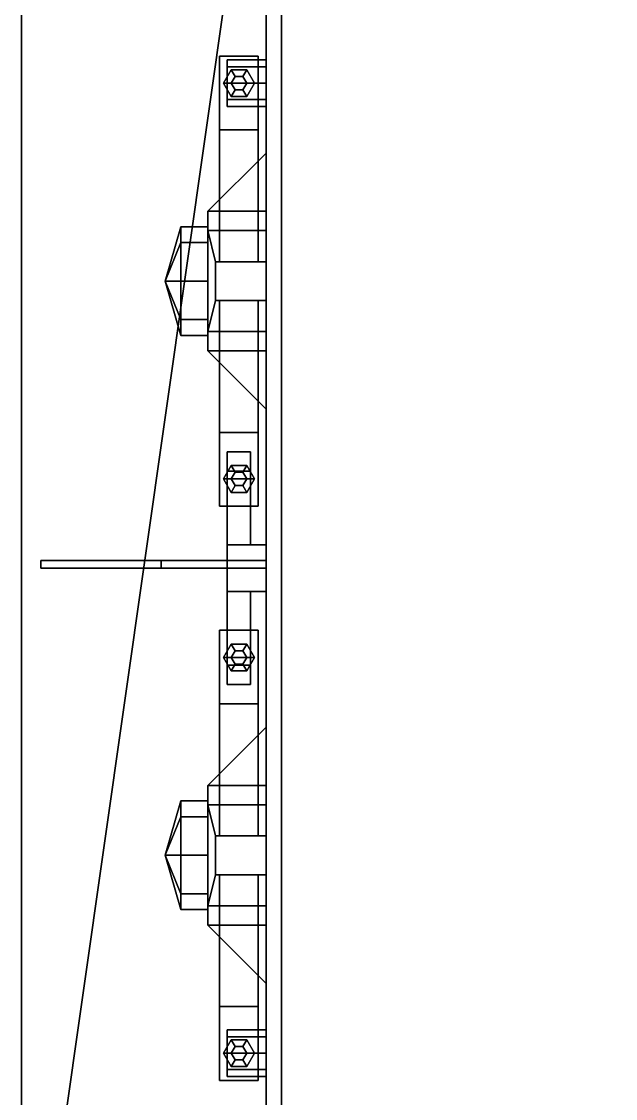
# Model space of a CAD drawing. Extents: x -1.53 to 1.53, y -15.44 to -6.55.
# Drawn here: x -1.53 to 0, y -13.547 to -10.771 of the extents above; entities that cross this region are included whole.
import ezdxf

# ---------------------------------------------------------------- set-up
doc = ezdxf.new("R2010")
doc.units = 0
doc.layers.get('0').update_dxf_attribs({"linetype": 'CONTINUOUS'})
doc.layers.add('SUSPENSION', color=5, linetype='CONTINUOUS')

msp = doc.modelspace()

# ---------------------------------------------------------------- linework, layer by layer
for points in [[(-0.9, -7.3, 0.32), (-0.9, -13.94, 0.32), (-0.9, -13.94, 1.15), (-0.9, -7.3, 1.15)], [(-0.86, -7.3, 0.32), (-0.86, -13.94, 0.32), (-0.9, -13.94, 0.32), (-0.9, -7.3, 0.32)], [(-0.86, -13.94, 1.15), (-0.86, -13.94, 0.32), (-0.86, -7.3, 0.32), (-0.86, -7.3, 1.15)], [(-1.53, -10.07, 1.15), (-1.53, -14.39, 1.15), (-1.53, -14.39, 2.81), (-1.53, -10.07, 2.81)], [(1.53, -10.07, 1.15), (1.53, -14.39, 1.15), (-1.53, -14.39, 1.15), (-1.53, -10.07, 1.15)], [(-1.53, -10.07, 2.81), (-1.53, -14.39, 2.81), (-1, -10.67, 2.81), (-1, -10.07, 2.81)], [(-1, -10.67, 2.81), (-1.53, -14.39, 2.81), (1.53, -14.39, 2.81), (1, -10.67, 2.81)], [(-1.48, -12.16, 1.11), (-1.17, -12.16, 0.78), (-1.17, -12.18, 0.78), (-1.48, -12.18, 1.11)], [(-0.9, -12.16, 1.15), (-0.9, -12.16, 0.78), (-1.17, -12.16, 0.78), (-1.48, -12.16, 1.11)], [(-1.48, -12.16, 1.15), (-1.48, -12.16, 1.11), (-1.48, -12.18, 1.11), (-1.48, -12.18, 1.15)], [(-0.9, -12.16, 1.15), (-0.9, -12.16, 1.15), (-1.48, -12.16, 1.11), (-1.48, -12.16, 1.15)], [(-1.17, -12.18, 0.78), (-0.9, -12.18, 0.78), (-0.9, -12.18, 1.15), (-1.48, -12.18, 1.11)], [(-1.48, -12.18, 1.11), (-0.9, -12.18, 1.15), (-0.9, -12.18, 1.15), (-1.48, -12.18, 1.15)], [(-1.17, -12.16, 0.78), (-0.9, -12.16, 0.78), (-0.9, -12.18, 0.78), (-1.17, -12.18, 0.78)]]:
    msp.add_3dface(points)
at = {"layer": 'SUSPENSION'}
for points in [[(-0.92, -10.86, 0.92), (-0.92, -10.86, 0.85), (-1.02, -10.86, 0.85), (-1.02, -10.86, 0.92)], [(-1.02, -10.86, 0.92), (-1.02, -11.39, 0.92), (-0.92, -11.39, 0.92), (-0.92, -10.86, 0.92)], [(-1.02, -11.05, 0.85), (-1.02, -11.39, 0.76), (-1.02, -11.39, 0.92), (-1.02, -10.86, 0.92)], [(-1.02, -10.86, 0.85), (-1.02, -11.05, 0.85), (-1.02, -10.86, 0.92)], [(-0.92, -10.86, 0.85), (-0.92, -11.05, 0.85), (-1.02, -11.05, 0.85), (-1.02, -10.86, 0.85)], [(-1, -10.87, 0.58), (-1, -10.9724, 0.5376), (-1, -10.99, 0.58), (-1, -10.8876, 0.6224)], [(-1, -10.87, 0.58), (-1, -10.8876, 0.6224), (-0.9, -10.8876, 0.6224), (-0.9, -10.87, 0.58)], [(-1, -10.8876, 0.5376), (-1, -10.93, 0.52), (-1, -10.9724, 0.5376), (-1, -10.87, 0.58)], [(-1, -10.8876, 0.5376), (-1, -10.87, 0.58), (-0.9, -10.87, 0.58), (-0.9, -10.8876, 0.5376)], [(-0.92, -11.39, 0.92), (-0.92, -11.39, 0.76), (-0.92, -11.05, 0.85), (-0.92, -10.86, 0.92)], [(-0.92, -10.86, 0.92), (-0.92, -11.05, 0.85), (-0.92, -10.86, 0.85), (-0.92, -10.86, 0.92)], [(-0.99, -10.8954, 0.92), (-1.01, -10.93, 0.92), (-1.01, -10.93, 0.98), (-0.99, -10.8954, 0.98)], [(-0.99, -10.8954, 0.98), (-1.01, -10.93, 0.98), (-0.99, -10.93, 0.98), (-0.98, -10.9127, 0.98)], [(-1, -10.8876, 0.6224), (-1, -10.99, 0.58), (-1, -10.9724, 0.6224), (-1, -10.93, 0.64)], [(-1, -10.93, 0.52), (-1, -10.8876, 0.5376), (-0.9, -10.8876, 0.5376), (-0.9, -10.93, 0.52)], [(-1, -10.8876, 0.6224), (-1, -10.93, 0.64), (-0.9, -10.93, 0.64), (-0.9, -10.8876, 0.6224)], [(-0.95, -10.8954, 0.92), (-0.99, -10.8954, 0.92), (-0.99, -10.8954, 0.98), (-0.95, -10.8954, 0.98)], [(-0.95, -10.8954, 0.98), (-0.99, -10.8954, 0.98), (-0.98, -10.9127, 0.98), (-0.96, -10.9127, 0.98)], [(-0.93, -10.93, 0.98), (-0.95, -10.8954, 0.98), (-0.96, -10.9127, 0.98), (-0.95, -10.93, 0.98)], [(-0.93, -10.93, 0.92), (-0.95, -10.8954, 0.92), (-0.95, -10.8954, 0.98), (-0.93, -10.93, 0.98)], [(-1.01, -10.93, 0.92), (-0.99, -10.9646, 0.92), (-0.99, -10.9646, 0.98), (-1.01, -10.93, 0.98)], [(-1.01, -10.93, 0.98), (-0.99, -10.9646, 0.98), (-0.98, -10.9473, 0.98), (-0.99, -10.93, 0.98)], [(-1, -10.9724, 0.5376), (-1, -10.93, 0.52), (-0.9, -10.93, 0.52), (-0.9, -10.9724, 0.5376)], [(-1, -10.93, 0.64), (-1, -10.9724, 0.6224), (-0.9, -10.9724, 0.6224), (-0.9, -10.93, 0.64)], [(-0.98, -10.9127, 0.63), (-0.99, -10.93, 0.64), (-0.99, -10.93, 0.85), (-0.98, -10.9127, 0.85)], [(-0.98, -10.9127, 0.98), (-0.99, -10.93, 0.98), (-0.99, -10.93, 1), (-0.98, -10.9127, 1)], [(-0.99, -10.93, 1), (-0.95, -10.93, 1), (-0.96, -10.9127, 1), (-0.98, -10.9127, 1)], [(-0.99, -10.93, 0.64), (-0.98, -10.9473, 0.63), (-0.98, -10.9473, 0.85), (-0.99, -10.93, 0.85)], [(-0.99, -10.93, 0.98), (-0.98, -10.9473, 0.98), (-0.98, -10.9473, 1), (-0.99, -10.93, 1)], [(-0.98, -10.9473, 1), (-0.96, -10.9473, 1), (-0.95, -10.93, 1), (-0.99, -10.93, 1)], [(-0.96, -10.9127, 0.63), (-0.98, -10.9127, 0.63), (-0.98, -10.9127, 0.85), (-0.96, -10.9127, 0.85)], [(-0.96, -10.9127, 0.98), (-0.98, -10.9127, 0.98), (-0.98, -10.9127, 1), (-0.96, -10.9127, 1)], [(-0.95, -10.93, 0.64), (-0.96, -10.9127, 0.63), (-0.96, -10.9127, 0.85), (-0.95, -10.93, 0.85)], [(-0.95, -10.93, 0.98), (-0.96, -10.9127, 0.98), (-0.96, -10.9127, 1), (-0.95, -10.93, 1)], [(-0.96, -10.9473, 0.63), (-0.95, -10.93, 0.64), (-0.95, -10.93, 0.85), (-0.96, -10.9473, 0.85)], [(-0.96, -10.9473, 0.98), (-0.95, -10.93, 0.98), (-0.95, -10.93, 1), (-0.96, -10.9473, 1)], [(-0.95, -10.9646, 0.98), (-0.93, -10.93, 0.98), (-0.95, -10.93, 0.98), (-0.96, -10.9473, 0.98)], [(-0.95, -10.9646, 0.92), (-0.93, -10.93, 0.92), (-0.93, -10.93, 0.98), (-0.95, -10.9646, 0.98)], [(-0.99, -10.9646, 0.98), (-0.95, -10.9646, 0.98), (-0.96, -10.9473, 0.98), (-0.98, -10.9473, 0.98)], [(-0.98, -10.9473, 0.63), (-0.96, -10.9473, 0.63), (-0.96, -10.9473, 0.85), (-0.98, -10.9473, 0.85)], [(-0.98, -10.9473, 0.98), (-0.96, -10.9473, 0.98), (-0.96, -10.9473, 1), (-0.98, -10.9473, 1)], [(-1, -10.9724, 0.6224), (-1, -10.99, 0.58), (-0.9, -10.99, 0.58), (-0.9, -10.9724, 0.6224)], [(-1, -10.99, 0.58), (-1, -10.9724, 0.5376), (-0.9, -10.9724, 0.5376), (-0.9, -10.99, 0.58)], [(-0.99, -10.9646, 0.92), (-0.95, -10.9646, 0.92), (-0.95, -10.9646, 0.98), (-0.99, -10.9646, 0.98)], [(-0.92, -11.05, 0.85), (-0.92, -11.39, 0.76), (-1.02, -11.39, 0.76), (-1.02, -11.05, 0.85)], [(-0.9, -11.26, 0.34), (-0.9, -11.11, 0.34), (-0.9, -11.11, 0.34), (-1.05, -11.26, 0.34)], [(-0.9, -11.11, 0.34), (-0.9, -11.11, 0.32), (-1.05, -11.26, 0.32), (-1.05, -11.26, 0.34)], [(-1.05, -11.26, 0.32), (-0.9, -11.11, 0.32), (-0.9, -11.11, 0.32), (-0.9, -11.26, 0.32)], [(-1.05, -11.26, 0.49), (-0.9, -11.11, 0.49), (-0.9, -11.11, 0.49), (-0.9, -11.26, 0.49)], [(-0.9, -11.11, 0.51), (-0.9, -11.11, 0.49), (-1.05, -11.26, 0.49), (-1.05, -11.26, 0.51)], [(-0.9, -11.26, 0.51), (-0.9, -11.11, 0.51), (-0.9, -11.11, 0.51), (-1.05, -11.26, 0.51)], [(-0.9, -11.26, 0.69), (-0.9, -11.11, 0.69), (-0.9, -11.11, 0.69), (-1.05, -11.26, 0.69)], [(-0.9, -11.11, 0.69), (-0.9, -11.11, 0.67), (-1.05, -11.26, 0.67), (-1.05, -11.26, 0.69)], [(-1.05, -11.26, 0.67), (-0.9, -11.11, 0.67), (-0.9, -11.11, 0.67), (-0.9, -11.26, 0.67)], [(-1.05, -11.26, 0.24), (-1.05, -11.3, 0.51), (-1.05, -11.26, 0.69)], [(-1.05, -11.3, 0.51), (-1.05, -11.341, 0.609), (-1.05, -11.26, 0.69)], [(-1.05, -11.341, 0.609), (-1.05, -11.44, 0.65), (-1.05, -11.26, 0.69)], [(-0.9, -11.26, 0.67), (-0.9, -11.26, 0.51), (-1.05, -11.26, 0.51), (-1.05, -11.26, 0.67)], [(-1.05, -11.44, 0.37), (-1.05, -11.341, 0.411), (-1.05, -11.26, 0.24)], [(-1.05, -11.341, 0.411), (-1.05, -11.3, 0.51), (-1.05, -11.26, 0.24)], [(-1.05, -11.44, 0.37), (-1.05, -11.26, 0.24), (-1.05, -11.62, 0.24), (-1.05, -11.44, 0.37)], [(-0.9, -11.26, 0.49), (-0.9, -11.26, 0.34), (-1.05, -11.26, 0.34), (-1.05, -11.26, 0.49)], [(-0.9, -11.26, 0.32), (-0.9, -11.26, 0.24), (-1.05, -11.26, 0.24), (-1.05, -11.26, 0.32)], [(-1.05, -11.62, 0.24), (-1.05, -11.26, 0.24), (-0.9, -11.26, 0.24), (-0.9, -11.62, 0.24)], [(-1.05, -11.26, 0.69), (-1.05, -11.44, 0.65), (-1.05, -11.62, 0.69)], [(-1.05, -11.31, 0.74), (-1.05, -11.26, 0.69), (-1.05, -11.62, 0.69), (-1.05, -11.57, 0.74)], [(-0.9, -11.31, 0.74), (-0.9, -11.26, 0.69), (-1.05, -11.26, 0.69), (-1.05, -11.31, 0.74)], [(-0.9, -11.62, 0.24), (-0.9, -11.26, 0.24), (-0.9, -11.26, 0.32), (-0.9, -11.62, 0.32)], [(-1.12, -11.3, 0.51), (-1.12, -11.341, 0.411), (-1.16, -11.44, 0.51)], [(-1.12, -11.341, 0.609), (-1.12, -11.3, 0.51), (-1.16, -11.44, 0.51)], [(-1.12, -11.341, 0.411), (-1.12, -11.3, 0.51), (-1.05, -11.3, 0.51), (-1.05, -11.341, 0.411)], [(-1.12, -11.3, 0.51), (-1.12, -11.341, 0.609), (-1.05, -11.341, 0.609), (-1.05, -11.3, 0.51)], [(-1.03, -11.39, 0.74), (-1.05, -11.31, 0.74), (-1.05, -11.57, 0.74), (-1.03, -11.49, 0.74)], [(-0.9, -11.39, 0.74), (-0.9, -11.31, 0.74), (-1.05, -11.31, 0.74), (-1.03, -11.39, 0.74)], [(-1.12, -11.44, 0.65), (-1.12, -11.341, 0.609), (-1.16, -11.44, 0.51)], [(-1.12, -11.341, 0.411), (-1.12, -11.44, 0.37), (-1.16, -11.44, 0.51)], [(-1.12, -11.341, 0.609), (-1.12, -11.44, 0.65), (-1.05, -11.44, 0.65), (-1.05, -11.341, 0.609)], [(-1.12, -11.44, 0.37), (-1.12, -11.341, 0.411), (-1.05, -11.341, 0.411), (-1.05, -11.44, 0.37)], [(-0.9, -11.39, 0.94), (-0.9, -11.39, 0.74), (-1.03, -11.39, 0.74), (-1.03, -11.39, 0.94)], [(-1.03, -11.39, 0.94), (-1.03, -11.39, 0.74), (-1.03, -11.49, 0.74), (-1.03, -11.49, 0.94)], [(-0.9, -11.49, 0.94), (-0.9, -11.39, 0.94), (-1.03, -11.39, 0.94), (-1.03, -11.49, 0.94)], [(-1.12, -11.539, 0.609), (-1.12, -11.44, 0.65), (-1.16, -11.44, 0.51)], [(-1.12, -11.539, 0.411), (-1.12, -11.58, 0.51), (-1.16, -11.44, 0.51)], [(-1.12, -11.44, 0.37), (-1.12, -11.539, 0.411), (-1.16, -11.44, 0.51)], [(-1.12, -11.58, 0.51), (-1.12, -11.539, 0.609), (-1.16, -11.44, 0.51)], [(-1.12, -11.44, 0.65), (-1.12, -11.539, 0.609), (-1.05, -11.539, 0.609), (-1.05, -11.44, 0.65)], [(-1.12, -11.539, 0.411), (-1.12, -11.44, 0.37), (-1.05, -11.44, 0.37), (-1.05, -11.539, 0.411)], [(-1.05, -11.44, 0.65), (-1.05, -11.539, 0.609), (-1.05, -11.62, 0.69)], [(-1.05, -11.539, 0.411), (-1.05, -11.44, 0.37), (-1.05, -11.62, 0.24)], [(-0.9, -11.57, 0.74), (-0.9, -11.49, 0.74), (-1.03, -11.49, 0.74), (-1.05, -11.57, 0.74)], [(-1.03, -11.49, 0.94), (-1.03, -11.49, 0.74), (-0.9, -11.49, 0.74), (-0.9, -11.49, 0.94)], [(-1.02, -11.83, 0.85), (-1.02, -11.49, 0.76), (-0.92, -11.49, 0.76), (-0.92, -11.83, 0.85)], [(-0.92, -12.02, 0.92), (-0.92, -11.49, 0.92), (-1.02, -11.49, 0.92), (-1.02, -12.02, 0.92)], [(-1.02, -11.49, 0.92), (-1.02, -11.49, 0.76), (-1.02, -11.83, 0.85), (-1.02, -12.02, 0.92)], [(-0.92, -11.83, 0.85), (-0.92, -11.49, 0.76), (-0.92, -11.49, 0.92), (-0.92, -12.02, 0.92)], [(-1.12, -11.58, 0.51), (-1.12, -11.539, 0.411), (-1.05, -11.539, 0.411), (-1.05, -11.58, 0.51)], [(-1.12, -11.539, 0.609), (-1.12, -11.58, 0.51), (-1.05, -11.58, 0.51), (-1.05, -11.539, 0.609)], [(-1.05, -11.539, 0.609), (-1.05, -11.58, 0.51), (-1.05, -11.62, 0.69)], [(-1.05, -11.58, 0.51), (-1.05, -11.539, 0.411), (-1.05, -11.62, 0.24)], [(-1.05, -11.57, 0.74), (-1.05, -11.62, 0.69), (-0.9, -11.62, 0.69), (-0.9, -11.57, 0.74)], [(-1.05, -11.62, 0.69), (-1.05, -11.58, 0.51), (-1.05, -11.62, 0.24)], [(-1.05, -11.62, 0.67), (-1.05, -11.62, 0.51), (-0.9, -11.62, 0.51), (-0.9, -11.62, 0.67)], [(-1.05, -11.62, 0.49), (-1.05, -11.62, 0.34), (-0.9, -11.62, 0.34), (-0.9, -11.62, 0.49)], [(-1.05, -11.62, 0.32), (-1.05, -11.62, 0.24), (-0.9, -11.62, 0.24), (-0.9, -11.62, 0.32)], [(-1.05, -11.62, 0.34), (-1.05, -11.62, 0.32), (-0.9, -11.77, 0.32), (-0.9, -11.77, 0.34)], [(-0.9, -11.77, 0.34), (-0.9, -11.62, 0.34), (-1.05, -11.62, 0.34), (-0.9, -11.77, 0.34)], [(-0.9, -11.77, 0.32), (-1.05, -11.62, 0.32), (-0.9, -11.62, 0.32), (-0.9, -11.77, 0.32)], [(-0.9, -11.77, 0.49), (-1.05, -11.62, 0.49), (-0.9, -11.62, 0.49), (-0.9, -11.77, 0.49)], [(-0.9, -11.77, 0.51), (-0.9, -11.62, 0.51), (-1.05, -11.62, 0.51), (-0.9, -11.77, 0.51)], [(-1.05, -11.62, 0.51), (-1.05, -11.62, 0.49), (-0.9, -11.77, 0.49), (-0.9, -11.77, 0.51)], [(-1.05, -11.62, 0.69), (-1.05, -11.62, 0.67), (-0.9, -11.77, 0.67), (-0.9, -11.77, 0.69)], [(-0.9, -11.77, 0.69), (-0.9, -11.62, 0.69), (-1.05, -11.62, 0.69), (-0.9, -11.77, 0.69)], [(-0.9, -11.77, 0.67), (-1.05, -11.62, 0.67), (-0.9, -11.62, 0.67), (-0.9, -11.77, 0.67)], [(-1.02, -12.02, 0.85), (-1.02, -11.83, 0.85), (-0.92, -11.83, 0.85), (-0.92, -12.02, 0.85)], [(-1.02, -12.02, 0.92), (-1.02, -11.83, 0.85), (-1.02, -12.02, 0.85), (-1.02, -12.02, 0.92)], [(-0.92, -12.02, 0.85), (-0.92, -11.83, 0.85), (-0.92, -12.02, 0.92)], [(-1, -11.88, 0.56), (-1, -11.93, 0.53), (-1, -11.93, 0.64), (-1, -11.88, 0.61)], [(-1, -11.88, 0.61), (-1, -11.93, 0.64), (-0.94, -11.93, 0.64), (-0.94, -11.88, 0.61)], [(-0.94, -11.88, 0.61), (-0.94, -11.88, 0.56), (-1, -11.88, 0.56), (-1, -11.88, 0.61)], [(-0.94, -11.88, 0.56), (-0.94, -11.93, 0.53), (-1, -11.93, 0.53), (-1, -11.88, 0.56)], [(-0.94, -11.93, 0.64), (-0.94, -11.93, 0.53), (-0.94, -11.88, 0.56), (-0.94, -11.88, 0.61)], [(-0.99, -11.9154, 0.98), (-1.01, -11.95, 0.98), (-0.99, -11.95, 0.98), (-0.98, -11.9327, 0.98)], [(-0.99, -11.9154, 0.92), (-1.01, -11.95, 0.92), (-1.01, -11.95, 0.98), (-0.99, -11.9154, 0.98)], [(-1, -11.93, 0.53), (-1, -12.12, 0.52), (-1, -12.12, 0.66), (-1, -11.93, 0.64)], [(-0.94, -11.93, 0.53), (-0.94, -12.12, 0.52), (-1, -12.12, 0.52), (-1, -11.93, 0.53)], [(-1, -11.93, 0.64), (-1, -12.12, 0.66), (-0.94, -12.12, 0.66), (-0.94, -11.93, 0.64)], [(-0.95, -11.9154, 0.98), (-0.99, -11.9154, 0.98), (-0.98, -11.9327, 0.98), (-0.96, -11.9327, 0.98)], [(-0.95, -11.9154, 0.92), (-0.99, -11.9154, 0.92), (-0.99, -11.9154, 0.98), (-0.95, -11.9154, 0.98)], [(-0.99, -11.95, 1), (-0.95, -11.95, 1), (-0.96, -11.9327, 1), (-0.98, -11.9327, 1)], [(-0.98, -11.9327, 0.98), (-0.99, -11.95, 0.98), (-0.99, -11.95, 1), (-0.98, -11.9327, 1)], [(-0.98, -11.9327, 0.64), (-0.99, -11.95, 0.64), (-0.99, -11.95, 0.85), (-0.98, -11.9327, 0.85)], [(-0.96, -11.9327, 0.98), (-0.98, -11.9327, 0.98), (-0.98, -11.9327, 1), (-0.96, -11.9327, 1)], [(-0.96, -11.9327, 0.64), (-0.98, -11.9327, 0.64), (-0.98, -11.9327, 0.85), (-0.96, -11.9327, 0.85)], [(-0.93, -11.95, 0.98), (-0.95, -11.9154, 0.98), (-0.96, -11.9327, 0.98), (-0.95, -11.95, 0.98)], [(-0.95, -11.95, 0.98), (-0.96, -11.9327, 0.98), (-0.96, -11.9327, 1), (-0.95, -11.95, 1)], [(-0.95, -11.95, 0.64), (-0.96, -11.9327, 0.64), (-0.96, -11.9327, 0.85), (-0.95, -11.95, 0.85)], [(-0.93, -11.95, 0.92), (-0.95, -11.9154, 0.92), (-0.95, -11.9154, 0.98), (-0.93, -11.95, 0.98)], [(-0.94, -12.12, 0.66), (-0.94, -12.12, 0.52), (-0.94, -11.93, 0.53), (-0.94, -11.93, 0.64)], [(-1.01, -11.95, 0.98), (-0.99, -11.9846, 0.98), (-0.98, -11.9673, 0.98), (-0.99, -11.95, 0.98)], [(-1.01, -11.95, 0.92), (-0.99, -11.9846, 0.92), (-0.99, -11.9846, 0.98), (-1.01, -11.95, 0.98)], [(-0.98, -11.9673, 1), (-0.96, -11.9673, 1), (-0.95, -11.95, 1), (-0.99, -11.95, 1)], [(-0.99, -11.95, 0.98), (-0.98, -11.9673, 0.98), (-0.98, -11.9673, 1), (-0.99, -11.95, 1)], [(-0.99, -11.95, 0.64), (-0.98, -11.9673, 0.64), (-0.98, -11.9673, 0.85), (-0.99, -11.95, 0.85)], [(-0.95, -11.9846, 0.98), (-0.93, -11.95, 0.98), (-0.95, -11.95, 0.98), (-0.96, -11.9673, 0.98)], [(-0.96, -11.9673, 0.98), (-0.95, -11.95, 0.98), (-0.95, -11.95, 1), (-0.96, -11.9673, 1)], [(-0.96, -11.9673, 0.64), (-0.95, -11.95, 0.64), (-0.95, -11.95, 0.85), (-0.96, -11.9673, 0.85)], [(-0.95, -11.9846, 0.92), (-0.93, -11.95, 0.92), (-0.93, -11.95, 0.98), (-0.95, -11.9846, 0.98)], [(-0.99, -11.9846, 0.98), (-0.95, -11.9846, 0.98), (-0.96, -11.9673, 0.98), (-0.98, -11.9673, 0.98)], [(-0.99, -11.9846, 0.92), (-0.95, -11.9846, 0.92), (-0.95, -11.9846, 0.98), (-0.99, -11.9846, 0.98)], [(-0.98, -11.9673, 0.98), (-0.96, -11.9673, 0.98), (-0.96, -11.9673, 1), (-0.98, -11.9673, 1)], [(-0.98, -11.9673, 0.64), (-0.96, -11.9673, 0.64), (-0.96, -11.9673, 0.85), (-0.98, -11.9673, 0.85)], [(-1.02, -12.02, 0.92), (-1.02, -12.02, 0.85), (-0.92, -12.02, 0.85), (-0.92, -12.02, 0.92)], [(-0.9, -12.12, 0.74), (-0.9, -12.12, 0.35), (-1, -12.12, 0.51), (-1, -12.12, 0.69)], [(-1, -12.12, 0.69), (-1, -12.12, 0.51), (-1, -12.24, 0.51), (-1, -12.24, 0.69)], [(-1, -12.24, 0.51), (-1, -12.12, 0.51), (-0.9, -12.12, 0.35), (-0.9, -12.24, 0.35)], [(-0.9, -12.24, 0.74), (-0.9, -12.12, 0.74), (-1, -12.12, 0.69), (-1, -12.24, 0.69)], [(-1, -12.24, 0.69), (-1, -12.24, 0.51), (-0.9, -12.24, 0.35), (-0.9, -12.24, 0.74)], [(-1, -12.24, 0.66), (-1, -12.24, 0.52), (-1, -12.43, 0.53), (-1, -12.43, 0.64)], [(-1, -12.43, 0.53), (-1, -12.24, 0.52), (-0.94, -12.24, 0.52), (-0.94, -12.43, 0.53)], [(-0.94, -12.43, 0.64), (-0.94, -12.24, 0.66), (-1, -12.24, 0.66), (-1, -12.43, 0.64)], [(-0.94, -12.43, 0.53), (-0.94, -12.24, 0.52), (-0.94, -12.24, 0.66), (-0.94, -12.43, 0.64)], [(-1.02, -12.53, 0.85), (-1.02, -12.87, 0.76), (-1.02, -12.87, 0.92), (-1.02, -12.34, 0.92)], [(-1.02, -12.34, 0.92), (-1.02, -12.87, 0.92), (-0.92, -12.87, 0.92), (-0.92, -12.34, 0.92)], [(-0.92, -12.34, 0.85), (-0.92, -12.53, 0.85), (-1.02, -12.53, 0.85), (-1.02, -12.34, 0.85)], [(-1.02, -12.34, 0.85), (-1.02, -12.53, 0.85), (-1.02, -12.34, 0.92)], [(-0.92, -12.34, 0.92), (-0.92, -12.34, 0.85), (-1.02, -12.34, 0.85), (-1.02, -12.34, 0.92)], [(-0.92, -12.87, 0.92), (-0.92, -12.87, 0.76), (-0.92, -12.53, 0.85), (-0.92, -12.34, 0.92)], [(-0.92, -12.34, 0.92), (-0.92, -12.53, 0.85), (-0.92, -12.34, 0.85), (-0.92, -12.34, 0.92)], [(-0.99, -12.3754, 0.98), (-1.01, -12.41, 0.98), (-0.99, -12.41, 0.98), (-0.98, -12.3927, 0.98)], [(-0.99, -12.3754, 0.92), (-1.01, -12.41, 0.92), (-1.01, -12.41, 0.98), (-0.99, -12.3754, 0.98)], [(-0.95, -12.3754, 0.98), (-0.99, -12.3754, 0.98), (-0.98, -12.3927, 0.98), (-0.96, -12.3927, 0.98)], [(-0.95, -12.3754, 0.92), (-0.99, -12.3754, 0.92), (-0.99, -12.3754, 0.98), (-0.95, -12.3754, 0.98)], [(-0.93, -12.41, 0.98), (-0.95, -12.3754, 0.98), (-0.96, -12.3927, 0.98), (-0.95, -12.41, 0.98)], [(-0.93, -12.41, 0.92), (-0.95, -12.3754, 0.92), (-0.95, -12.3754, 0.98), (-0.93, -12.41, 0.98)], [(-0.99, -12.41, 1), (-0.95, -12.41, 1), (-0.96, -12.3927, 1), (-0.98, -12.3927, 1)], [(-0.98, -12.3927, 0.98), (-0.99, -12.41, 0.98), (-0.99, -12.41, 1), (-0.98, -12.3927, 1)], [(-0.98, -12.3927, 0.64), (-0.99, -12.41, 0.64), (-0.99, -12.41, 0.85), (-0.98, -12.3927, 0.85)], [(-0.96, -12.3927, 0.98), (-0.98, -12.3927, 0.98), (-0.98, -12.3927, 1), (-0.96, -12.3927, 1)], [(-0.96, -12.3927, 0.64), (-0.98, -12.3927, 0.64), (-0.98, -12.3927, 0.85), (-0.96, -12.3927, 0.85)], [(-0.95, -12.41, 0.98), (-0.96, -12.3927, 0.98), (-0.96, -12.3927, 1), (-0.95, -12.41, 1)], [(-0.95, -12.41, 0.64), (-0.96, -12.3927, 0.64), (-0.96, -12.3927, 0.85), (-0.95, -12.41, 0.85)], [(-1.01, -12.41, 0.98), (-0.99, -12.4446, 0.98), (-0.98, -12.4273, 0.98), (-0.99, -12.41, 0.98)], [(-1.01, -12.41, 0.92), (-0.99, -12.4446, 0.92), (-0.99, -12.4446, 0.98), (-1.01, -12.41, 0.98)], [(-1, -12.48, 0.56), (-1, -12.43, 0.53), (-0.94, -12.43, 0.53), (-0.94, -12.48, 0.56)], [(-1, -12.43, 0.64), (-1, -12.43, 0.53), (-1, -12.48, 0.56), (-1, -12.48, 0.61)], [(-0.94, -12.48, 0.61), (-0.94, -12.43, 0.64), (-1, -12.43, 0.64), (-1, -12.48, 0.61)], [(-0.98, -12.4273, 1), (-0.96, -12.4273, 1), (-0.95, -12.41, 1), (-0.99, -12.41, 1)], [(-0.99, -12.41, 0.98), (-0.98, -12.4273, 0.98), (-0.98, -12.4273, 1), (-0.99, -12.41, 1)], [(-0.99, -12.41, 0.64), (-0.98, -12.4273, 0.64), (-0.98, -12.4273, 0.85), (-0.99, -12.41, 0.85)], [(-0.99, -12.4446, 0.98), (-0.95, -12.4446, 0.98), (-0.96, -12.4273, 0.98), (-0.98, -12.4273, 0.98)], [(-0.98, -12.4273, 0.98), (-0.96, -12.4273, 0.98), (-0.96, -12.4273, 1), (-0.98, -12.4273, 1)], [(-0.98, -12.4273, 0.64), (-0.96, -12.4273, 0.64), (-0.96, -12.4273, 0.85), (-0.98, -12.4273, 0.85)], [(-0.95, -12.4446, 0.98), (-0.93, -12.41, 0.98), (-0.95, -12.41, 0.98), (-0.96, -12.4273, 0.98)], [(-0.96, -12.4273, 0.98), (-0.95, -12.41, 0.98), (-0.95, -12.41, 1), (-0.96, -12.4273, 1)], [(-0.96, -12.4273, 0.64), (-0.95, -12.41, 0.64), (-0.95, -12.41, 0.85), (-0.96, -12.4273, 0.85)], [(-0.95, -12.4446, 0.92), (-0.93, -12.41, 0.92), (-0.93, -12.41, 0.98), (-0.95, -12.4446, 0.98)], [(-0.94, -12.48, 0.56), (-0.94, -12.43, 0.53), (-0.94, -12.43, 0.64), (-0.94, -12.48, 0.61)], [(-0.99, -12.4446, 0.92), (-0.95, -12.4446, 0.92), (-0.95, -12.4446, 0.98), (-0.99, -12.4446, 0.98)], [(-1, -12.48, 0.61), (-1, -12.48, 0.56), (-0.94, -12.48, 0.56), (-0.94, -12.48, 0.61)], [(-0.92, -12.53, 0.85), (-0.92, -12.87, 0.76), (-1.02, -12.87, 0.76), (-1.02, -12.53, 0.85)], [(-0.9, -12.74, 0.51), (-0.9, -12.59, 0.51), (-0.9, -12.59, 0.51), (-1.05, -12.74, 0.51)], [(-0.9, -12.59, 0.51), (-0.9, -12.59, 0.49), (-1.05, -12.74, 0.49), (-1.05, -12.74, 0.51)], [(-1.05, -12.74, 0.49), (-0.9, -12.59, 0.49), (-0.9, -12.59, 0.49), (-0.9, -12.74, 0.49)], [(-1.05, -12.74, 0.32), (-0.9, -12.59, 0.32), (-0.9, -12.59, 0.32), (-0.9, -12.74, 0.32)], [(-0.9, -12.59, 0.34), (-0.9, -12.59, 0.32), (-1.05, -12.74, 0.32), (-1.05, -12.74, 0.34)], [(-0.9, -12.74, 0.34), (-0.9, -12.59, 0.34), (-0.9, -12.59, 0.34), (-1.05, -12.74, 0.34)], [(-0.9, -12.59, 0.69), (-0.9, -12.59, 0.67), (-1.05, -12.74, 0.67), (-1.05, -12.74, 0.69)], [(-1.05, -12.74, 0.67), (-0.9, -12.59, 0.67), (-0.9, -12.59, 0.67), (-0.9, -12.74, 0.67)], [(-0.9, -12.74, 0.69), (-0.9, -12.59, 0.69), (-0.9, -12.59, 0.69), (-1.05, -12.74, 0.69)], [(-0.9, -12.74, 0.67), (-0.9, -12.74, 0.51), (-1.05, -12.74, 0.51), (-1.05, -12.74, 0.67)], [(-1.05, -12.821, 0.609), (-1.05, -12.92, 0.65), (-1.05, -12.74, 0.69)], [(-1.05, -12.78, 0.51), (-1.05, -12.821, 0.609), (-1.05, -12.74, 0.69)], [(-1.05, -12.74, 0.24), (-1.05, -12.78, 0.51), (-1.05, -12.74, 0.69)], [(-0.9, -12.74, 0.32), (-0.9, -12.74, 0.24), (-1.05, -12.74, 0.24), (-1.05, -12.74, 0.32)], [(-1.05, -12.92, 0.37), (-1.05, -12.74, 0.24), (-1.05, -13.1, 0.24), (-1.05, -12.92, 0.37)], [(-1.05, -13.1, 0.24), (-1.05, -12.74, 0.24), (-0.9, -12.74, 0.24), (-0.9, -13.1, 0.24)], [(-0.9, -12.74, 0.49), (-0.9, -12.74, 0.34), (-1.05, -12.74, 0.34), (-1.05, -12.74, 0.49)], [(-1.05, -12.821, 0.411), (-1.05, -12.78, 0.51), (-1.05, -12.74, 0.24)], [(-1.05, -12.92, 0.37), (-1.05, -12.821, 0.411), (-1.05, -12.74, 0.24)], [(-1.05, -12.79, 0.74), (-1.05, -12.74, 0.69), (-1.05, -13.1, 0.69), (-1.05, -13.05, 0.74)], [(-0.9, -12.79, 0.74), (-0.9, -12.74, 0.69), (-1.05, -12.74, 0.69), (-1.05, -12.79, 0.74)], [(-1.05, -12.74, 0.69), (-1.05, -12.92, 0.65), (-1.05, -13.1, 0.69)], [(-0.9, -13.1, 0.24), (-0.9, -12.74, 0.24), (-0.9, -12.74, 0.32), (-0.9, -13.1, 0.32)], [(-1.12, -12.821, 0.609), (-1.12, -12.78, 0.51), (-1.16, -12.92, 0.51)], [(-1.12, -12.78, 0.51), (-1.12, -12.821, 0.411), (-1.16, -12.92, 0.51)], [(-1.12, -12.78, 0.51), (-1.12, -12.821, 0.609), (-1.05, -12.821, 0.609), (-1.05, -12.78, 0.51)], [(-1.12, -12.821, 0.411), (-1.12, -12.78, 0.51), (-1.05, -12.78, 0.51), (-1.05, -12.821, 0.411)], [(-0.9, -12.87, 0.74), (-0.9, -12.79, 0.74), (-1.05, -12.79, 0.74), (-1.03, -12.87, 0.74)], [(-1.03, -12.87, 0.74), (-1.05, -12.79, 0.74), (-1.05, -13.05, 0.74), (-1.03, -12.97, 0.74)], [(-1.12, -12.92, 0.65), (-1.12, -12.821, 0.609), (-1.16, -12.92, 0.51)], [(-1.12, -12.821, 0.411), (-1.12, -12.92, 0.37), (-1.16, -12.92, 0.51)], [(-1.12, -12.821, 0.609), (-1.12, -12.92, 0.65), (-1.05, -12.92, 0.65), (-1.05, -12.821, 0.609)], [(-1.12, -12.92, 0.37), (-1.12, -12.821, 0.411), (-1.05, -12.821, 0.411), (-1.05, -12.92, 0.37)], [(-1.03, -12.87, 0.94), (-1.03, -12.87, 0.74), (-1.03, -12.97, 0.74), (-1.03, -12.97, 0.94)], [(-0.9, -12.87, 0.94), (-0.9, -12.87, 0.74), (-1.03, -12.87, 0.74), (-1.03, -12.87, 0.94)], [(-0.9, -12.97, 0.94), (-0.9, -12.87, 0.94), (-1.03, -12.87, 0.94), (-1.03, -12.97, 0.94)], [(-1.12, -13.019, 0.609), (-1.12, -12.92, 0.65), (-1.16, -12.92, 0.51)], [(-1.12, -13.06, 0.51), (-1.12, -13.019, 0.609), (-1.16, -12.92, 0.51)], [(-1.12, -12.92, 0.37), (-1.12, -13.019, 0.411), (-1.16, -12.92, 0.51)], [(-1.12, -13.019, 0.411), (-1.12, -13.06, 0.51), (-1.16, -12.92, 0.51)], [(-1.12, -12.92, 0.65), (-1.12, -13.019, 0.609), (-1.05, -13.019, 0.609), (-1.05, -12.92, 0.65)], [(-1.12, -13.019, 0.411), (-1.12, -12.92, 0.37), (-1.05, -12.92, 0.37), (-1.05, -13.019, 0.411)], [(-1.05, -12.92, 0.65), (-1.05, -13.019, 0.609), (-1.05, -13.1, 0.69)], [(-1.05, -13.019, 0.411), (-1.05, -12.92, 0.37), (-1.05, -13.1, 0.24)], [(-0.9, -13.05, 0.74), (-0.9, -12.97, 0.74), (-1.03, -12.97, 0.74), (-1.05, -13.05, 0.74)], [(-1.03, -12.97, 0.94), (-1.03, -12.97, 0.74), (-0.9, -12.97, 0.74), (-0.9, -12.97, 0.94)], [(-1.02, -12.97, 0.92), (-1.02, -12.97, 0.76), (-1.02, -13.31, 0.85), (-1.02, -13.5, 0.92)], [(-1.02, -13.31, 0.85), (-1.02, -12.97, 0.76), (-0.92, -12.97, 0.76), (-0.92, -13.31, 0.85)], [(-0.92, -13.5, 0.92), (-0.92, -12.97, 0.92), (-1.02, -12.97, 0.92), (-1.02, -13.5, 0.92)], [(-0.92, -13.31, 0.85), (-0.92, -12.97, 0.76), (-0.92, -12.97, 0.92), (-0.92, -13.5, 0.92)], [(-1.12, -13.019, 0.609), (-1.12, -13.06, 0.51), (-1.05, -13.06, 0.51), (-1.05, -13.019, 0.609)], [(-1.12, -13.06, 0.51), (-1.12, -13.019, 0.411), (-1.05, -13.019, 0.411), (-1.05, -13.06, 0.51)], [(-1.05, -13.019, 0.609), (-1.05, -13.06, 0.51), (-1.05, -13.1, 0.69)], [(-1.05, -13.06, 0.51), (-1.05, -13.019, 0.411), (-1.05, -13.1, 0.24)], [(-1.05, -13.05, 0.74), (-1.05, -13.1, 0.69), (-0.9, -13.1, 0.69), (-0.9, -13.05, 0.74)], [(-1.05, -13.1, 0.69), (-1.05, -13.06, 0.51), (-1.05, -13.1, 0.24)], [(-1.05, -13.1, 0.67), (-1.05, -13.1, 0.51), (-0.9, -13.1, 0.51), (-0.9, -13.1, 0.67)], [(-1.05, -13.1, 0.32), (-1.05, -13.1, 0.24), (-0.9, -13.1, 0.24), (-0.9, -13.1, 0.32)], [(-1.05, -13.1, 0.51), (-1.05, -13.1, 0.49), (-0.9, -13.25, 0.49), (-0.9, -13.25, 0.51)], [(-0.9, -13.25, 0.51), (-0.9, -13.1, 0.51), (-1.05, -13.1, 0.51), (-0.9, -13.25, 0.51)], [(-0.9, -13.25, 0.49), (-1.05, -13.1, 0.49), (-0.9, -13.1, 0.49), (-0.9, -13.25, 0.49)], [(-0.9, -13.25, 0.32), (-1.05, -13.1, 0.32), (-0.9, -13.1, 0.32), (-0.9, -13.25, 0.32)], [(-0.9, -13.25, 0.34), (-0.9, -13.1, 0.34), (-1.05, -13.1, 0.34), (-0.9, -13.25, 0.34)], [(-1.05, -13.1, 0.34), (-1.05, -13.1, 0.32), (-0.9, -13.25, 0.32), (-0.9, -13.25, 0.34)], [(-1.05, -13.1, 0.49), (-1.05, -13.1, 0.34), (-0.9, -13.1, 0.34), (-0.9, -13.1, 0.49)], [(-1.05, -13.1, 0.69), (-1.05, -13.1, 0.67), (-0.9, -13.25, 0.67), (-0.9, -13.25, 0.69)], [(-0.9, -13.25, 0.67), (-1.05, -13.1, 0.67), (-0.9, -13.1, 0.67), (-0.9, -13.25, 0.67)], [(-0.9, -13.25, 0.69), (-0.9, -13.1, 0.69), (-1.05, -13.1, 0.69), (-0.9, -13.25, 0.69)], [(-1.02, -13.5, 0.92), (-1.02, -13.31, 0.85), (-1.02, -13.5, 0.85), (-1.02, -13.5, 0.92)], [(-1.02, -13.5, 0.85), (-1.02, -13.31, 0.85), (-0.92, -13.31, 0.85), (-0.92, -13.5, 0.85)], [(-0.92, -13.5, 0.85), (-0.92, -13.31, 0.85), (-0.92, -13.5, 0.92)], [(-1, -13.37, 0.58), (-1, -13.3876, 0.6224), (-0.9, -13.3876, 0.6224), (-0.9, -13.37, 0.58)], [(-1, -13.37, 0.58), (-1, -13.4724, 0.5376), (-1, -13.49, 0.58), (-1, -13.3876, 0.6224)], [(-1, -13.3876, 0.5376), (-1, -13.37, 0.58), (-0.9, -13.37, 0.58), (-0.9, -13.3876, 0.5376)], [(-1, -13.3876, 0.5376), (-1, -13.43, 0.52), (-1, -13.4724, 0.5376), (-1, -13.37, 0.58)], [(-0.99, -13.3954, 0.92), (-1.01, -13.43, 0.92), (-1.01, -13.43, 0.98), (-0.99, -13.3954, 0.98)], [(-0.99, -13.3954, 0.98), (-1.01, -13.43, 0.98), (-0.99, -13.43, 0.98), (-0.98, -13.4127, 0.98)], [(-1, -13.3876, 0.6224), (-1, -13.49, 0.58), (-1, -13.4724, 0.6224), (-1, -13.43, 0.64)], [(-1, -13.43, 0.52), (-1, -13.3876, 0.5376), (-0.9, -13.3876, 0.5376), (-0.9, -13.43, 0.52)], [(-1, -13.3876, 0.6224), (-1, -13.43, 0.64), (-0.9, -13.43, 0.64), (-0.9, -13.3876, 0.6224)], [(-0.95, -13.3954, 0.92), (-0.99, -13.3954, 0.92), (-0.99, -13.3954, 0.98), (-0.95, -13.3954, 0.98)], [(-0.95, -13.3954, 0.98), (-0.99, -13.3954, 0.98), (-0.98, -13.4127, 0.98), (-0.96, -13.4127, 0.98)], [(-0.93, -13.43, 0.98), (-0.95, -13.3954, 0.98), (-0.96, -13.4127, 0.98), (-0.95, -13.43, 0.98)], [(-0.93, -13.43, 0.92), (-0.95, -13.3954, 0.92), (-0.95, -13.3954, 0.98), (-0.93, -13.43, 0.98)], [(-1.01, -13.43, 0.92), (-0.99, -13.4646, 0.92), (-0.99, -13.4646, 0.98), (-1.01, -13.43, 0.98)], [(-1.01, -13.43, 0.98), (-0.99, -13.4646, 0.98), (-0.98, -13.4473, 0.98), (-0.99, -13.43, 0.98)], [(-1, -13.4724, 0.5376), (-1, -13.43, 0.52), (-0.9, -13.43, 0.52), (-0.9, -13.4724, 0.5376)], [(-1, -13.43, 0.64), (-1, -13.4724, 0.6224), (-0.9, -13.4724, 0.6224), (-0.9, -13.43, 0.64)], [(-0.98, -13.4127, 0.63), (-0.99, -13.43, 0.64), (-0.99, -13.43, 0.85), (-0.98, -13.4127, 0.85)], [(-0.98, -13.4127, 0.98), (-0.99, -13.43, 0.98), (-0.99, -13.43, 1), (-0.98, -13.4127, 1)], [(-0.99, -13.43, 1), (-0.95, -13.43, 1), (-0.96, -13.4127, 1), (-0.98, -13.4127, 1)], [(-0.99, -13.43, 0.64), (-0.98, -13.4473, 0.63), (-0.98, -13.4473, 0.85), (-0.99, -13.43, 0.85)], [(-0.99, -13.43, 0.98), (-0.98, -13.4473, 0.98), (-0.98, -13.4473, 1), (-0.99, -13.43, 1)], [(-0.98, -13.4473, 1), (-0.96, -13.4473, 1), (-0.95, -13.43, 1), (-0.99, -13.43, 1)], [(-0.96, -13.4127, 0.63), (-0.98, -13.4127, 0.63), (-0.98, -13.4127, 0.85), (-0.96, -13.4127, 0.85)], [(-0.96, -13.4127, 0.98), (-0.98, -13.4127, 0.98), (-0.98, -13.4127, 1), (-0.96, -13.4127, 1)], [(-0.95, -13.43, 0.64), (-0.96, -13.4127, 0.63), (-0.96, -13.4127, 0.85), (-0.95, -13.43, 0.85)], [(-0.95, -13.43, 0.98), (-0.96, -13.4127, 0.98), (-0.96, -13.4127, 1), (-0.95, -13.43, 1)], [(-0.96, -13.4473, 0.63), (-0.95, -13.43, 0.64), (-0.95, -13.43, 0.85), (-0.96, -13.4473, 0.85)], [(-0.96, -13.4473, 0.98), (-0.95, -13.43, 0.98), (-0.95, -13.43, 1), (-0.96, -13.4473, 1)], [(-0.95, -13.4646, 0.98), (-0.93, -13.43, 0.98), (-0.95, -13.43, 0.98), (-0.96, -13.4473, 0.98)], [(-0.95, -13.4646, 0.92), (-0.93, -13.43, 0.92), (-0.93, -13.43, 0.98), (-0.95, -13.4646, 0.98)], [(-0.99, -13.4646, 0.98), (-0.95, -13.4646, 0.98), (-0.96, -13.4473, 0.98), (-0.98, -13.4473, 0.98)], [(-0.98, -13.4473, 0.63), (-0.96, -13.4473, 0.63), (-0.96, -13.4473, 0.85), (-0.98, -13.4473, 0.85)], [(-0.98, -13.4473, 0.98), (-0.96, -13.4473, 0.98), (-0.96, -13.4473, 1), (-0.98, -13.4473, 1)], [(-1, -13.4724, 0.6224), (-1, -13.49, 0.58), (-0.9, -13.49, 0.58), (-0.9, -13.4724, 0.6224)], [(-1, -13.49, 0.58), (-1, -13.4724, 0.5376), (-0.9, -13.4724, 0.5376), (-0.9, -13.49, 0.58)], [(-0.99, -13.4646, 0.92), (-0.95, -13.4646, 0.92), (-0.95, -13.4646, 0.98), (-0.99, -13.4646, 0.98)], [(-1.02, -13.5, 0.92), (-1.02, -13.5, 0.85), (-0.92, -13.5, 0.85), (-0.92, -13.5, 0.92)]]:
    msp.add_3dface(points, dxfattribs=at)

doc.saveas('drawing.dxf')
